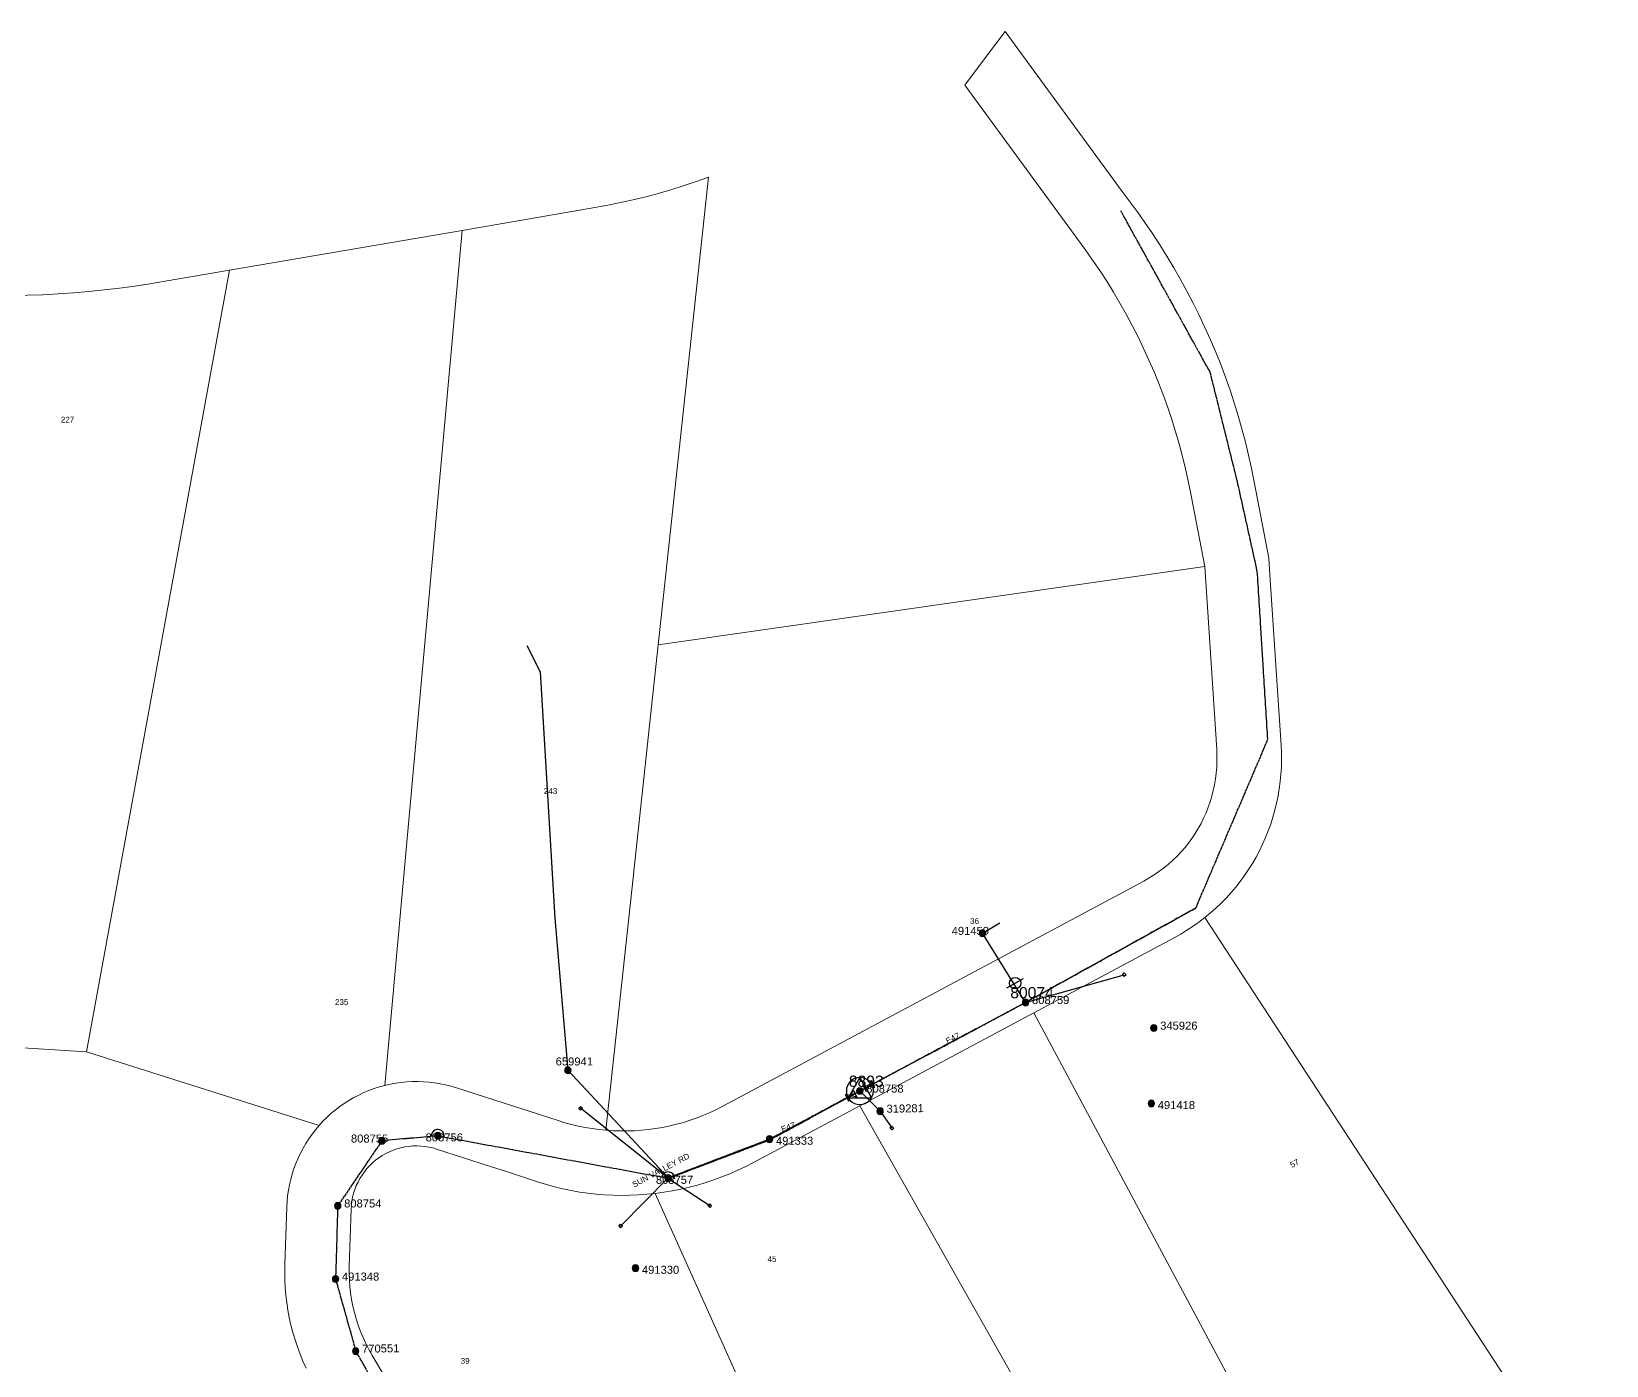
# Model space of a CAD drawing. Header units: metres. Extents: x 275581 to 277562, y 6265937 to 6267965.
# Drawn here: x 276994.9 to 277486.8, y 6267195.5 to 6267612.1 of the extents above; entities that cross this region are included whole.
import ezdxf
from ezdxf.enums import TextEntityAlignment as Align

# ---------------------------------------------------------------- set-up
doc = ezdxf.new("R2010")
doc.units = ezdxf.units.M
doc.linetypes.add('Cable Exist OH', pattern=[1, 1, 0])
doc.layers.get('0').update_dxf_attribs({"color": 6})
doc.layers.add('Cadastre Land Parcels_SP_EXT', color=9, linetype='Continuous', lineweight=5)
doc.layers.add('Cadastre Roads_SP_EXT', color=9, linetype='Continuous', lineweight=5)
for name, color, linetype in [('Equip_LV_EXT', 7, 'Continuous'), ('Equip_SP_HV_EXT', 7, 'Continuous'), ('Mains_HV_EXT', 7, 'Continuous'), ('Mains_LV_EXT', 7, 'Continuous'), ('Services_SP_EXT', 7, 'Continuous'), ('Sub_SP_TR_HV_LV_EXT', 7, 'Continuous'), ('SupportsOH_SP_TR_HV_LV_SL_EXT', 7, 'Continuous')]:
    doc.layers.add(name, color=color, linetype=linetype)
doc.styles.add('HVSW_LABEL', font='arial.ttf')
doc.styles.add('POLE_LABEL', font='arial.ttf')
doc.styles.get("Standard").update_dxf_attribs({"font": 'arial.ttf'})

# ---------------------------------------------------------------- blocks, each defined once
blk = doc.blocks.new('SUB_POLE_EXT')
blk.add_wipeout([(0, 4.22), (0.42, 4.2), (0.83, 4.14), (1.21, 4.05), (1.62, 3.9), (1.99, 3.72), (2.35, 3.51), (2.68, 3.26), (2.99, 2.99), (3.28, 2.66), (3.52, 2.34), (3.76, 1.92), (3.9, 1.62), (4.04, 1.23), (4.18, 0.63), (4.22, 0), (4.18, -0.61), (4.06, -1.15), (3.9, -1.62), (3.58, -2.24), (3.22, -2.73), (2.97, -3.01), (2.68, -3.26), (2.36, -3.5), (2, -3.72), (1.64, -3.89), (1.25, -4.03), (0.82, -4.14), (0.42, -4.2), (0, -4.22), (-0.41, -4.2), (-0.8, -4.15), (-1.21, -4.05), (-1.62, -3.9), (-1.99, -3.73), (-2.35, -3.51), (-2.68, -3.26), (-2.96, -3.02), (-3.23, -2.72), (-3.51, -2.35), (-3.71, -2.01), (-3.91, -1.6), (-4.05, -1.21), (-4.16, -0.76), (-4.22, -0.14), (-4.21, 0.39), (-4.14, 0.83), (-4.03, 1.27), (-3.9, 1.63), (-3.71, 2.02), (-3.5, 2.37), (-3.28, 2.67), (-2.99, 2.99), (-2.68, 3.27), (-2.33, 3.52), (-1.98, 3.73), (-1.63, 3.9), (-1.2, 4.05), (-0.78, 4.15), (-0.4, 4.21)])
blk.add_line((2.16, 0.48), (2.16, 0.48, 0))
blk.add_lwpolyline([(-4.22, 0, 1), (4.22, 0, 1)], format="xyb", close=True)
blk.add_lwpolyline([(2.14, 0.52), (0, 4.22), (-3.66, -2.11), (3.66, -2.11)], close=True)
for tag, height, flags, p in [('STREET_CODE', 0.2, 9, (1.5, 0)), ('ASSET_NUM', 3.5, 8, (2, 2)), ('CONSTRUCTED_VOLTAGE', 0.2, 9, (1.5, -0.2)), ('OPERATING_VOLTAGE', 0.2, 9, (1.5, -0.6)), ('OPERATED_BY', 0.2, 9, (1.5, -0.8)), ('ORIENTATION', 0.2, 9, (1.5, -1.2)), ('OWNED_BY', 0.2, 9, (1.5, -1.4)), ('SECONDARY_VOLTAGE', 0.2, 9, (1.5, -1.6)), ('STATE', 0.2, 9, (1.5, -1.8)), ('SUBSTATION_TYPE', 0.2, 9, (1.5, -2)), ('STREETNAME', 0.2, 9, (1.5, -2.8)), ('SUBURB', 0.2, 9, (1.5, -3)), ('Z', 0.2, 1, (1.5, -3.4)), ('NO_PHASES', 0.2, 9, (1.5, -0.4)), ('MAINTAINED_BY', 0.2, 9, (1.5, -1)), ('USAGE', 0.2, 9, (1.5, -2.2)), ('LEGEND', 0.2, 9, (1.5, -2.4)), ('LOCATION', 0.2, 9, (1.5, -2.6)), ('NOTES', 0.2, 9, (1.5, -3.2))]:
    blk.add_attdef(tag, text='', height=height, dxfattribs=dict(flags=flags)).set_placement(p, align=Align.MIDDLE_LEFT)
blk = doc.blocks.new('LV_OH_LINKS_DISTFUSE_EXT')
for p, q in [((0, 0), (0.96, 0)), ((3.84, 0), (4.8, 0))]:
    blk.add_line(p, q)
blk.add_lwpolyline([(3.84, -1.2), (3.84, 1.2), (0.96, -1.2), (0.96, 1.2)], close=True)
at = {"flags": 9}
for tag, p in [('ACTUAL_STATUS', (0, 0)), ('CONSTRUCTED_VOLTAGE', (0, -0.2)), ('OPERATING_VOLTAGE', (0, -0.6)), ('ORIENTATION', (0, -0.8)), ('OWNED_BY', (0, -1)), ('STATE', (0, -1.2)), ('SWITCH_TYPE', (0, -1.4)), ('NO_PHASES', (0, -0.4)), ('USAGE', (0, -1.6)), ('NOTES', (0, -1.8))]:
    blk.add_attdef(tag, text='', height=0.2, dxfattribs=at).set_placement(p, align=Align.MIDDLE_LEFT)
at = {"flags": 1}
blk.add_attdef('Z', (0, 0), '', height=0.2, dxfattribs=at)
blk = doc.blocks.new('CCP_EXT')
blk.add_wipeout([(0, 0.57), (0.57, 0), (0, -0.57), (-0.57, 0)])
blk.add_lwpolyline([(-0.57, 0), (0, 0.57), (0.57, 0), (0, -0.57), (-0.57, 0)])
at = {"flags": 1}
blk.add_attdef('Z', (0, 0), '', height=0.2, dxfattribs=at)
at = {"flags": 9}
for tag, p in [('CCP_TYPE', (0, 0)), ('CONSTRUCTED_VOLTAGE', (0, -0.2)), ('OPERATING_VOLTAGE', (0, -0.6)), ('ORIENTATION', (0, -0.8)), ('OWNED_BY', (0, -1)), ('STATE', (0, -1.8)), ('NO_PHASES', (0, -0.4)), ('USAGE', (0, -1.2)), ('LEGEND', (0, -1.4)), ('LIFE_SUPPORT', (0, -1.6)), ('NOTES', (0, -2))]:
    blk.add_attdef(tag, text='', height=0.2, dxfattribs=at).set_placement(p, align=Align.MIDDLE_LEFT)
blk = doc.blocks.new('POLE_EXT')
blk.add_hatch(color=256).paths.add_polyline_path([(-1, 0, 1), (1, 0, 1)])
blk.add_lwpolyline([(-1, 0, 1), (1, 0, 1)], format="xyb", close=True)
for tag, height, flags, p in [('pNumber', 2.5, 8, (-17.84, 2.07)), ('OWNED_BY', 0.2, 9, (1.35, -0.4)), ('SPECIAL_USE', 0.2, 9, (1.35, -0.8)), ('STATE', 0.2, 9, (1.35, -1)), ('cLV', 0.2, 9, (1.35, -1.4)), ('hDepth', 0.2, 9, (1.35, -1.6)), ('hDia', 0.2, 9, (1.35, -1.8)), ('cHV', 0.2, 9, (1.35, -2)), ('cLinedev', 0.2, 9, (1.35, -3.4)), ('pExisting', 0.2, 9, (1.35, -3.8)), ('pFooting', 0.2, 9, (1.35, -4.4)), ('pNew', 0.2, 9, (1.35, -4.6)), ('pRelocate', 0.2, 9, (1.35, -5)), ('PARENT', 0.2, 9, (1.35, -0.6)), ('USAGE', 0.2, 9, (1.35, -1.2)), ('LBRACKET', 0.2, 9, (1.35, -2.2)), ('LExisting', 0.2, 9, (1.35, -2.4)), ('LANTNUMBER', 0.2, 9, (1.35, -2.6)), ('LOther', 0.2, 9, (1.35, -2.8)), ('LRemove', 0.2, 9, (1.35, -3)), ('LEGEND', 0.2, 9, (1.35, -3.2)), ('LOCATION', 0.2, 9, (1.35, -3.6)), ('PFNUMBER', 0.2, 9, (1.35, -4)), ('NEWPFNUMBER', 0.2, 9, (1.35, -4.2)), ('pRemove', 0.2, 9, (1.35, -5.2)), ('pReplace', 0.2, 9, (1.35, -5.4)), ('pStay', 0.2, 9, (1.35, -5.6)), ('pType', 0.2, 9, (1.35, -5.8)), ('cspan', 0.2, 9, (1.35, -6)), ('STREETNAME', 0.2, 9, (1.35, -6.2)), ('SUBURB', 0.2, 9, (1.35, -6.4)), ('OPERATED_BY', 0.2, 9, (1.36, -7.01)), ('NOTES', 0.2, 9, (1.35, -6.6)), ('MAINTAINED_BY', 0.2, 9, (1.36, -6.81))]:
    blk.add_attdef(tag, text='', height=height, dxfattribs=dict(flags=flags)).set_placement(p, align=Align.MIDDLE_LEFT)
at = {"style": 'POLE_LABEL'}
for tag, height, flags, p in [('STRUCTURE_PLANT_NUMBER', 0.2, 9, (1.35, 0.03)), ('ASSET_NUM', 2.5, 8, (2, 2)), ('STREET_CODE', 0.2, 9, (1.35, -0.2))]:
    blk.add_attdef(tag, text='', height=height, dxfattribs=dict(at, flags=flags)).set_placement(p, align=Align.MIDDLE_LEFT)
at = {"flags": 1}
blk.add_attdef('Z', (1.35, -7.33), '', height=0.2, dxfattribs=at)
blk = doc.blocks.new('HV_ABS_CLOSED_EXT')
blk.add_line((-3, 6.87), (3, 6.87))
blk.add_circle((0, 6.87), 1.8)
at = {"flags": 1}
blk.add_attdef('Z', (0, 0), '', height=0.2, dxfattribs=at)
at = {"style": 'HVSW_LABEL'}
for tag, height, flags, p in [('ASSET_NUM', 3.5, 8, (2, 2)), ('STREET_CODE', 0.2, 9, (0, -0.2))]:
    blk.add_attdef(tag, text='', height=height, dxfattribs=dict(at, flags=flags)).set_placement(p, align=Align.MIDDLE_LEFT)
at = {"flags": 9}
for tag, p in [('ACTUAL_STATUS', (0, -0.4)), ('CONSTRUCTED_VOLTAGE', (0, -0.6)), ('OPERATING_VOLTAGE', (0, -1)), ('ORIENTATION', (0, -1.2)), ('OWNED_BY', (0, -1.4)), ('STATE', (0, -1.6)), ('SWITCH_TYPE', (0, -1.8)), ('STREETNAME', (0, -2.6)), ('SUBURB', (0, -2.8)), ('NO_PHASES', (0, -0.8)), ('USAGE', (0, -2)), ('LEGEND', (0, -2.2)), ('LOCATION', (0, -2.4)), ('NOTES', (0, -3))]:
    blk.add_attdef(tag, text='', height=0.2, dxfattribs=at).set_placement(p, align=Align.MIDDLE_LEFT)
blk = doc.blocks.new('End Shackle_EXT')
blk.add_wipeout([(0, 0.25), (1.81, 0.25), (1.82, -0.25), (0, -0.25)])
blk.add_line((1.81, -1), (1.81, 1))
at = {"flags": 1}
blk.add_attdef('Z', (0, 0), '', height=0.2, dxfattribs=at)
at = {"flags": 9}
for tag, p in [('CONNECTOR_TYPE', (0, 0)), ('CONSTRUCTED_VOLTAGE', (0, -0.2)), ('OPERATING_VOLTAGE', (0, -0.6)), ('ORIENTATION', (0, -0.8)), ('OWNED_BY', (0, -1)), ('STATE', (0, -1.2)), ('NO_PHASES', (0, -0.4)), ('USAGE', (0, -1.4)), ('NOTES', (0, -1.6))]:
    blk.add_attdef(tag, text='', height=0.2, dxfattribs=at).set_placement(p, align=Align.MIDDLE_LEFT)

msp = doc.modelspace()

# ---------------------------------------------------------------- linework, layer by layer
at = {"layer": 'Cadastre Land Parcels_SP_EXT', "linetype": 'Continuous'}
for points in [[(277190.62, 6267420.54), (277190.94, 6267423.38), (277206.35, 6267566.64), (277202.57, 6267565.25), (277198.77, 6267563.96), (277194.94, 6267562.75), (277191.09, 6267561.63), (277187.21, 6267560.58), (277183.31, 6267559.62), (277179.4, 6267558.75), (277175.46, 6267557.95), (277171.47, 6267557.2), (277129.43, 6267550), (277105.28, 6267283), (277106.98, 6267283.39), (277108.69, 6267283.7), (277110.42, 6267283.94), (277112.15, 6267284.11), (277113.89, 6267284.2), (277115.63, 6267284.21), (277117.38, 6267284.15), (277119.11, 6267284.02), (277120.84, 6267283.81), (277122.56, 6267283.53), (277124.27, 6267283.17), (277125.95, 6267282.74), (277127.62, 6267282.24), (277159.42, 6267271.99), (277161.5, 6267271.35), (277163.6, 6267270.79), (277165.72, 6267270.29), (277167.86, 6267269.87), (277170, 6267269.51), (277172.16, 6267269.23), (277174.33, 6267269.01), (277182.81, 6267347.76), (277183.14, 6267350.84), (277190.62, 6267420.54)], [(277105.28, 6267283), (277129.43, 6267550), (277056.72, 6267537.54), (277012.12, 6267293.49), (277084.75, 6267270.52), (277085.95, 6267271.78), (277087.18, 6267273.01), (277088.47, 6267274.19), (277089.8, 6267275.31), (277091.19, 6267276.37), (277092.61, 6267277.37), (277094.08, 6267278.3), (277095.59, 6267279.18), (277097.13, 6267279.99), (277098.7, 6267280.73), (277100.31, 6267281.4), (277101.94, 6267282.01), (277103.6, 6267282.54), (277105.28, 6267283)], [(277012.12, 6267293.49), (277056.72, 6267537.54), (277036.67, 6267534.09), (277031.92, 6267533.27), (277027.17, 6267532.57), (277022.4, 6267531.94), (277017.62, 6267531.38), (277012.84, 6267530.9), (277008.05, 6267530.49), (277003.25, 6267530.16), (276998.45, 6267529.9), (276993.65, 6267529.73), (276988.84, 6267529.62), (276984.03, 6267529.59), (276979.22, 6267529.62), (276902.59, 6267300.51), (276993.86, 6267294.66), (277012.12, 6267293.49)], [(277486.85, 6267143.4), (277361.37, 6267335.39), (277359.57, 6267334), (277357.71, 6267332.69), (277355.8, 6267331.44), (277353.85, 6267330.25), (277351.84, 6267329.12), (277308.01, 6267305.66), (277467.27, 6267007.89), (277483.74, 6267122.15), (277486.85, 6267143.4)]]:
    msp.add_lwpolyline(points, close=True, dxfattribs=at)
for points in [[(277080.68, 6267194.72), (277079.7, 6267196.89), (277078.8, 6267199.09), (277077.98, 6267201.33), (277077.23, 6267203.58), (277076.56, 6267205.87), (277075.97, 6267208.17), (277075.45, 6267210.49), (277075.02, 6267212.83), (277074.66, 6267215.18), (277074.38, 6267217.54), (277074.18, 6267219.91), (277074.07, 6267222.29), (277074.03, 6267224.67), (277074.07, 6267227.08), (277074.66, 6267245.01), (277074.75, 6267246.76), (277074.92, 6267248.5), (277075.16, 6267250.23), (277075.48, 6267251.95), (277075.88, 6267253.65), (277076.34, 6267255.34), (277076.88, 6267257), (277077.49, 6267258.64), (277078.17, 6267260.25), (277078.92, 6267261.83), (277079.74, 6267263.38), (277080.62, 6267264.89), (277081.57, 6267266.35), (277082.57, 6267267.78), (277083.64, 6267269.17), (277084.75, 6267270.52), (277012.12, 6267293.49), (277012.12, 6267293.49), (276993.86, 6267294.66)], [(277278.85, 6267050.99), (277189.74, 6267249.27), (277189.74, 6267249.27), (277187.1, 6267249), (277184.47, 6267248.79), (277181.83, 6267248.67), (277179.19, 6267248.63), (277176.56, 6267248.68), (277173.92, 6267248.81), (277171.29, 6267249.02), (277168.67, 6267249.31), (277166.05, 6267249.68), (277163.46, 6267250.14), (277160.87, 6267250.68), (277158.31, 6267251.3), (277155.76, 6267252), (277153.24, 6267252.82), (277143.01, 6267256.17), (277138.33, 6267257.67), (277121.44, 6267263.12), (277120.23, 6267263.47), (277119, 6267263.75), (277117.76, 6267263.94), (277116.51, 6267264.07), (277115.25, 6267264.11), (277113.99, 6267264.08), (277112.74, 6267263.96), (277111.49, 6267263.77), (277110.26, 6267263.51), (277109.05, 6267263.17), (277107.86, 6267262.75), (277106.7, 6267262.27), (277105.57, 6267261.71), (277104.47, 6267261.08), (277103.42, 6267260.39), (277102.42, 6267259.63), (277101.46, 6267258.82), (277100.55, 6267257.94), (277099.7, 6267257.01), (277098.91, 6267256.04), (277098.18, 6267255.01), (277097.51, 6267253.94), (277096.91, 6267252.83), (277096.38, 6267251.69), (277095.93, 6267250.52), (277095.54, 6267249.32), (277095.23, 6267248.1), (277095, 6267246.86), (277094.84, 6267245.61), (277094.76, 6267244.35), (277094.18, 6267226.44), (277094.15, 6267224.37), (277094.21, 6267222.3), (277094.36, 6267220.23), (277094.58, 6267218.17), (277094.89, 6267216.12), (277095.29, 6267214.09), (277095.76, 6267212.07), (277096.32, 6267210.07), (277096.96, 6267208.1), (277097.68, 6267206.16), (277098.48, 6267204.24), (277099.35, 6267202.36), (277100.3, 6267200.52), (277101.33, 6267198.68), (277126.58, 6267156.3)]]:
    msp.add_lwpolyline(points, dxfattribs=at)
at = {"layer": 'Mains_HV_EXT', "linetype": 'Cable Exist OH'}
msp.add_lwpolyline([(277121.86, 6267267.26), (277104.35, 6267265.66), (277090.57, 6267245.38), (277089.89, 6267222.55), (277096.25, 6267199.92), (277114.39, 6267168.22), (277137.03, 6267131.28)], dxfattribs=at)
at = {"layer": 'Mains_HV_EXT', "linetype": 'Continuous'}
for points in [[(277123.82, 6267266.88, 1.154507), (277119.87, 6267267.07)], [(277195.64, 6267254.71, 0.762077), (277191.8, 6267254.36)]]:
    msp.add_lwpolyline(points, format="xyb", dxfattribs=at)
at = {"layer": 'Services_SP_EXT'}
msp.add_lwpolyline([(277305.42, 6267308.9), (277291.97, 6267330.5), (277297.39, 6267333.81)], dxfattribs=at)

# ---------------------------------------------------------------- block references
at = {"layer": 'Equip_SP_HV_EXT'}
ref = msp.add_blockref('HV_ABS_CLOSED_EXT', (277305.42, 6267308.9), dxfattribs=dict(at, rotation=28.50240702542802))
ref.add_attrib('ASSET_NUM', '80074', dxfattribs={"layer": '0', "height": 3.5, "style": 'HVSW_LABEL'}).set_placement((277307.42, 6267309.15), align=Align.BOTTOM_CENTER)
at = {"layer": 'Sub_SP_TR_HV_LV_EXT'}
ref = msp.add_blockref('SUB_POLE_EXT', (277253.65, 6267281.25), dxfattribs=at)
ref.add_attrib('ASSET_NUM', '8893', dxfattribs={"layer": '0', "height": 3.5}).set_placement((277255.65, 6267281.5), align=Align.BOTTOM_CENTER)
at = {"layer": 'SupportsOH_SP_TR_HV_LV_SL_EXT'}
ref = msp.add_blockref('POLE_EXT', (277291.97, 6267330.5), dxfattribs=at)
ref.add_attrib('ASSET_NUM', '491459', dxfattribs={"layer": '0', "height": 2.5, "style": 'POLE_LABEL'}).set_placement((277293.98, 6267331.25), align=Align.MIDDLE_RIGHT)
ref = msp.add_blockref('POLE_EXT', (277305.42, 6267308.9), dxfattribs=at)
ref.add_attrib('ASSET_NUM', '808759', dxfattribs={"layer": '0', "height": 2.5, "style": 'POLE_LABEL'}).set_placement((277307.42, 6267309.65), align=Align.MIDDLE_LEFT)
ref = msp.add_blockref('POLE_EXT', (277345.45, 6267300.91), dxfattribs=at)
ref.add_attrib('ASSET_NUM', '345926', dxfattribs={"layer": '0', "height": 2.5, "style": 'POLE_LABEL'}).set_placement((277347.45, 6267301.66), align=Align.MIDDLE_LEFT)
ref = msp.add_blockref('POLE_EXT', (277162.47, 6267287.72), dxfattribs=at)
ref.add_attrib('ASSET_NUM', '659941', dxfattribs={"layer": '0', "height": 2.5, "style": 'POLE_LABEL'}).set_placement((277164.47, 6267288.47), align=Align.BOTTOM_CENTER)
ref = msp.add_blockref('POLE_EXT', (277344.68, 6267277.35), dxfattribs=at)
ref.add_attrib('ASSET_NUM', '491418', dxfattribs={"layer": '0', "height": 2.5, "style": 'POLE_LABEL'}).set_placement((277346.68, 6267278.1), align=Align.TOP_LEFT)
ref = msp.add_blockref('POLE_EXT', (277104.35, 6267265.66), dxfattribs=at)
ref.add_attrib('ASSET_NUM', '808755', dxfattribs={"layer": '0', "height": 2.5, "rotation": 0.0382, "style": 'POLE_LABEL'}).set_placement((277106.35, 6267266.41), align=Align.MIDDLE_RIGHT)
ref = msp.add_blockref('POLE_EXT', (277121.86, 6267267.26), dxfattribs=at)
ref.add_attrib('ASSET_NUM', '808756', dxfattribs={"layer": '0', "height": 2.5, "rotation": 0.0573, "style": 'POLE_LABEL'}).set_placement((277123.86, 6267268.01), align=Align.TOP_CENTER)
ref = msp.add_blockref('POLE_EXT', (277225.44, 6267266.21), dxfattribs=at)
ref.add_attrib('ASSET_NUM', '491333', dxfattribs={"layer": '0', "height": 2.5, "style": 'POLE_LABEL'}).set_placement((277227.44, 6267266.96), align=Align.TOP_LEFT)
ref = msp.add_blockref('POLE_EXT', (277090.57, 6267245.38), dxfattribs=at)
ref.add_attrib('ASSET_NUM', '808754', dxfattribs={"layer": '0', "height": 2.5, "style": 'POLE_LABEL'}).set_placement((277092.57, 6267246.13), align=Align.MIDDLE_LEFT)
ref = msp.add_blockref('POLE_EXT', (277183.58, 6267225.92), dxfattribs=at)
ref.add_attrib('ASSET_NUM', '491330', dxfattribs={"layer": '0', "height": 2.5, "style": 'POLE_LABEL'}).set_placement((277185.58, 6267226.67), align=Align.TOP_LEFT)
ref = msp.add_blockref('POLE_EXT', (277089.89, 6267222.55), dxfattribs=at)
ref.add_attrib('ASSET_NUM', '491348', dxfattribs={"layer": '0', "height": 2.5, "style": 'POLE_LABEL'}).set_placement((277091.89, 6267223.3), align=Align.MIDDLE_LEFT)
ref = msp.add_blockref('POLE_EXT', (277096.17, 6267199.99), dxfattribs=at)
ref.add_attrib('ASSET_NUM', '770551', dxfattribs={"layer": '0', "height": 2.5, "rotation": 1, "style": 'POLE_LABEL'}).set_placement((277098.17, 6267200.74), align=Align.MIDDLE_LEFT)

# ---------------------------------------------------------------- texts
at = {"layer": 'Cadastre Land Parcels_SP_EXT'}
for s, p in [('227', (277004.08, 6267489.97)), ('243', (277154.94, 6267374.03)), ('36', (277288.07, 6267333.4)), ('235', (277089.72, 6267308.15)), ('45', (277224.81, 6267227.86)), ('39', (277128.98, 6267196.08))]:
    msp.add_text(s, height=1.8, dxfattribs=at).set_placement(p)
msp.add_text('57', height=1.8, rotation=28.1527, dxfattribs=at).set_placement((277388.6, 6267257.2))
at = {"layer": 'Cadastre Roads_SP_EXT'}
msp.add_text('SUN VALLEY RD', height=1.8, rotation=27.9443, dxfattribs=at).set_placement((277183.14, 6267251.08))
at = {"layer": 'Mains_LV_EXT'}
for rotation, p in [(28.1068, (277281.09, 6267295.9)), (20.9521, (277229.48, 6267268.36))]:
    msp.add_text('E47', height=1.8, rotation=rotation, dxfattribs=at).set_placement(p)

# ---------------------------------------------------------------- next in the draw order: linework, layer by layer
at = {"layer": 'Cadastre Land Parcels_SP_EXT', "linetype": 'Continuous'}
for points in [[(277174.33, 6267269.01), (277176.55, 6267268.85), (277178.77, 6267268.77), (277181, 6267268.77), (277183.23, 6267268.84), (277185.45, 6267268.98), (277187.67, 6267269.2), (277189.87, 6267269.5), (277192.07, 6267269.87), (277194.25, 6267270.32), (277196.42, 6267270.84), (277198.56, 6267271.44), (277200.69, 6267272.11), (277202.79, 6267272.85), (277204.86, 6267273.67), (277206.91, 6267274.55), (277208.92, 6267275.5), (277210.9, 6267276.56), (277342.34, 6267346.82), (277343.98, 6267347.77), (277345.54, 6267348.74), (277347.05, 6267349.77), (277348.52, 6267350.86), (277349.94, 6267352.02), (277351.31, 6267353.24), (277352.63, 6267354.51), (277353.9, 6267355.84), (277355.1, 6267357.22), (277356.25, 6267358.65), (277357.33, 6267360.13), (277358.35, 6267361.65), (277359.31, 6267363.21), (277360.2, 6267364.82), (277361.02, 6267366.45), (277361.77, 6267368.13), (277362.45, 6267369.83), (277363.05, 6267371.56), (277363.59, 6267373.31), (277364.04, 6267375.09), (277364.43, 6267376.88), (277364.73, 6267378.69), (277364.96, 6267380.5), (277365.11, 6267382.33), (277365.19, 6267384.16), (277365.18, 6267386), (277365.11, 6267387.86), (277361.38, 6267445.08), (277190.62, 6267420.54), (277183.14, 6267350.84), (277182.81, 6267347.76), (277174.33, 6267269.01)], [(277467.27, 6267007.89), (277308.01, 6267305.66), (277253.69, 6267276.64), (277395.17, 6267026.47), (277431.02, 6266961.98), (277459.82, 6266956.16), (277467.27, 6267007.89)], [(277395.17, 6267026.47), (277253.69, 6267276.64), (277220.38, 6267258.88), (277217.99, 6267257.65), (277215.55, 6267256.5), (277213.09, 6267255.42), (277210.59, 6267254.41), (277208.06, 6267253.49), (277205.5, 6267252.64), (277202.92, 6267251.88), (277200.32, 6267251.2), (277197.69, 6267250.59), (277195.05, 6267250.07), (277192.4, 6267249.64), (277189.74, 6267249.27), (277278.85, 6267050.99), (277395.17, 6267026.47)]]:
    msp.add_lwpolyline(points, close=True, dxfattribs=at)
at = {"layer": 'Mains_HV_EXT', "linetype": 'Cable Exist OH'}
msp.add_lwpolyline([(277253.54, 6267281.19), (277305.38, 6267308.88)], dxfattribs=at)
at = {"layer": 'Mains_LV_EXT', "linetype": 'Cable Exist OH'}
msp.add_lwpolyline([(277305.42, 6267308.9), (277253.65, 6267281.25)], dxfattribs=at)

# ---------------------------------------------------------------- next in the draw order: block references
at = {"layer": 'Equip_LV_EXT'}
for p, rotation in [((277252.99, 6267280.86), 207.1399175061739), ((277254.33, 6267281.61), 28.10675970343249)]:
    msp.add_blockref('LV_OH_LINKS_DISTFUSE_EXT', p, dxfattribs=dict(at, rotation=rotation))
at = {"layer": 'Services_SP_EXT'}
for p in [(277166.43, 6267275.87), (277178.92, 6267239.05)]:
    msp.add_blockref('CCP_EXT', p, dxfattribs=at)
at = {"layer": 'SupportsOH_SP_TR_HV_LV_SL_EXT'}
ref = msp.add_blockref('POLE_EXT', (277253.65, 6267281.25), dxfattribs=at)
ref.add_attrib('ASSET_NUM', '808758', dxfattribs={"layer": '0', "height": 2.5, "style": 'POLE_LABEL'}).set_placement((277255.65, 6267282), align=Align.MIDDLE_LEFT)
ref = msp.add_blockref('POLE_EXT', (277259.97, 6267274.95), dxfattribs=at)
ref.add_attrib('ASSET_NUM', '319281', dxfattribs={"layer": '0', "height": 2.5, "rotation": 1, "style": 'POLE_LABEL'}).set_placement((277261.97, 6267275.7), align=Align.MIDDLE_LEFT)

# ---------------------------------------------------------------- next in the draw order: linework, layer by layer
at = {"layer": 'Services_SP_EXT'}
for points in [[(277149.65, 6267420.35), (277153.81, 6267412.14), (277158.33, 6267335.24), (277162.47, 6267287.72), (277193.75, 6267254.11)], [(277193.77, 6267254.01), (277166.43, 6267275.87)], [(277193.7, 6267254.05), (277178.92, 6267239.05)]]:
    msp.add_lwpolyline(points, dxfattribs=at)

# ---------------------------------------------------------------- next in the draw order: block references
for p in [(277336.23, 6267317.55), (277263.6, 6267269.7), (277206.77, 6267245.45)]:
    msp.add_blockref('CCP_EXT', p, dxfattribs=at)

# ---------------------------------------------------------------- next in the draw order: linework, layer by layer
at = {"layer": 'Cadastre Roads_SP_EXT', "linetype": 'Continuous'}
msp.add_lwpolyline([(277126.58, 6267156.3), (277101.33, 6267198.68), (277100.3, 6267200.52), (277099.35, 6267202.36), (277098.48, 6267204.24), (277097.68, 6267206.16), (277096.96, 6267208.1), (277096.32, 6267210.07), (277095.76, 6267212.07), (277095.29, 6267214.09), (277094.89, 6267216.12), (277094.58, 6267218.17), (277094.36, 6267220.23), (277094.21, 6267222.3), (277094.15, 6267224.37), (277094.18, 6267226.44), (277094.76, 6267244.35), (277094.84, 6267245.61), (277095, 6267246.86), (277095.23, 6267248.1), (277095.54, 6267249.32), (277095.93, 6267250.52), (277096.38, 6267251.69), (277096.91, 6267252.83), (277097.51, 6267253.94), (277098.18, 6267255.01), (277098.91, 6267256.04), (277099.7, 6267257.01), (277100.55, 6267257.94), (277101.46, 6267258.82), (277102.42, 6267259.63), (277103.42, 6267260.39), (277104.47, 6267261.08), (277105.57, 6267261.71), (277106.7, 6267262.27), (277107.86, 6267262.75), (277109.05, 6267263.17), (277110.26, 6267263.51), (277111.49, 6267263.77), (277112.74, 6267263.96), (277113.99, 6267264.08), (277115.25, 6267264.11), (277116.51, 6267264.07), (277117.76, 6267263.94), (277119, 6267263.75), (277120.23, 6267263.47), (277121.44, 6267263.12), (277138.33, 6267257.67), (277143.01, 6267256.17), (277153.24, 6267252.82), (277155.76, 6267252), (277158.31, 6267251.3), (277160.87, 6267250.68), (277163.46, 6267250.14), (277166.05, 6267249.68), (277168.67, 6267249.31), (277171.29, 6267249.02), (277173.92, 6267248.81), (277176.56, 6267248.68), (277179.19, 6267248.63), (277181.83, 6267248.67), (277184.47, 6267248.79), (277187.1, 6267249), (277189.74, 6267249.27), (277192.4, 6267249.64), (277195.05, 6267250.07), (277197.69, 6267250.59), (277200.32, 6267251.2), (277202.92, 6267251.88), (277205.5, 6267252.64), (277208.06, 6267253.49), (277210.59, 6267254.41), (277213.09, 6267255.42), (277215.55, 6267256.5), (277217.99, 6267257.65), (277220.38, 6267258.88), (277253.69, 6267276.64), (277308.01, 6267305.66), (277351.84, 6267329.12), (277353.85, 6267330.25), (277355.8, 6267331.44), (277357.71, 6267332.69), (277359.57, 6267334), (277361.37, 6267335.39), (277363.12, 6267336.83), (277364.82, 6267338.33), (277366.46, 6267339.89), (277368.05, 6267341.51), (277369.57, 6267343.19), (277371.04, 6267344.91), (277372.44, 6267346.69), (277373.78, 6267348.52), (277375.05, 6267350.4), (277376.25, 6267352.32), (277377.39, 6267354.28), (277378.45, 6267356.28), (277379.45, 6267358.32), (277380.37, 6267360.39), (277381.21, 6267362.49), (277381.98, 6267364.62), (277382.67, 6267366.78), (277383.29, 6267368.96), (277383.82, 6267371.16), (277384.28, 6267373.38), (277384.66, 6267375.61), (277384.96, 6267377.86), (277385.18, 6267380.12), (277385.31, 6267382.38), (277385.37, 6267384.64), (277385.35, 6267386.91), (277385.2, 6267389.2), (277381.7, 6267442.42), (277381.35, 6267447.65), (277376.83, 6267471.5), (277375.97, 6267475.65), (277375.05, 6267479.79), (277374.05, 6267483.9), (277372.97, 6267488), (277371.82, 6267492.07), (277370.58, 6267496.12), (277369.27, 6267500.14), (277367.86, 6267504.15), (277366.35, 6267508.1), (277364.78, 6267511.99), (277363.14, 6267515.85), (277361.42, 6267519.68), (277359.62, 6267523.48), (277357.76, 6267527.24), (277355.81, 6267530.96), (277353.8, 6267534.65), (277351.71, 6267538.29), (277349.55, 6267541.89), (277347.33, 6267545.45), (277345.03, 6267548.97), (277342.66, 6267552.44), (277340.23, 6267555.87), (277335.6, 6267562.18), (277335.6, 6267562.18), (277299.06, 6267612.09), (277293.22, 6267604.34), (277286.43, 6267595.32), (277324, 6267543.98), (277326.35, 6267540.71), (277328.59, 6267537.42), (277330.76, 6267534.08), (277332.86, 6267530.69), (277334.89, 6267527.26), (277336.84, 6267523.79), (277338.73, 6267520.27), (277340.54, 6267516.72), (277342.27, 6267513.13), (277343.93, 6267509.51), (277345.52, 6267505.85), (277347.02, 6267502.16), (277348.45, 6267498.44), (277349.8, 6267494.69), (277351.08, 6267490.92), (277352.27, 6267487.11), (277353.38, 6267483.29), (277354.42, 6267479.43), (277355.37, 6267475.56), (277356.24, 6267471.68), (277357.07, 6267467.77), (277361.38, 6267445.08), (277365.11, 6267387.86), (277365.18, 6267386), (277365.19, 6267384.16), (277365.11, 6267382.33), (277364.96, 6267380.5), (277364.73, 6267378.69), (277364.43, 6267376.88), (277364.04, 6267375.09), (277363.59, 6267373.31), (277363.05, 6267371.56), (277362.45, 6267369.83), (277361.77, 6267368.13), (277361.02, 6267366.45), (277360.2, 6267364.82), (277359.31, 6267363.21), (277358.35, 6267361.65), (277357.33, 6267360.13), (277356.25, 6267358.65), (277355.1, 6267357.22), (277353.9, 6267355.84), (277352.63, 6267354.51), (277351.31, 6267353.24), (277349.94, 6267352.02), (277348.52, 6267350.86), (277347.05, 6267349.77), (277345.54, 6267348.74), (277343.98, 6267347.77), (277342.34, 6267346.82), (277210.9, 6267276.56), (277208.92, 6267275.5), (277206.91, 6267274.55), (277204.86, 6267273.67), (277202.79, 6267272.85), (277200.69, 6267272.11), (277198.56, 6267271.44), (277196.42, 6267270.84), (277194.25, 6267270.32), (277192.07, 6267269.87), (277189.87, 6267269.5), (277187.67, 6267269.2), (277185.45, 6267268.98), (277183.23, 6267268.84), (277181, 6267268.77), (277178.77, 6267268.77), (277176.55, 6267268.85), (277174.33, 6267269.01), (277172.16, 6267269.23), (277170, 6267269.51), (277167.86, 6267269.87), (277165.72, 6267270.29), (277163.6, 6267270.79), (277161.5, 6267271.35), (277159.42, 6267271.99), (277127.62, 6267282.24), (277125.95, 6267282.74), (277124.27, 6267283.17), (277122.56, 6267283.53), (277120.84, 6267283.81), (277119.11, 6267284.02), (277117.38, 6267284.15), (277115.63, 6267284.21), (277113.89, 6267284.2), (277112.15, 6267284.11), (277110.42, 6267283.94), (277108.69, 6267283.7), (277106.98, 6267283.39), (277105.28, 6267283), (277103.6, 6267282.54), (277101.94, 6267282.01), (277100.31, 6267281.4), (277098.7, 6267280.73), (277097.13, 6267279.99), (277095.59, 6267279.18), (277094.08, 6267278.3), (277092.61, 6267277.37), (277091.19, 6267276.37), (277089.8, 6267275.31), (277088.47, 6267274.19), (277087.18, 6267273.01), (277085.95, 6267271.78), (277084.75, 6267270.52), (277083.64, 6267269.17), (277082.57, 6267267.78), (277081.57, 6267266.35), (277080.62, 6267264.89), (277079.74, 6267263.38), (277078.92, 6267261.83), (277078.17, 6267260.25), (277077.49, 6267258.64), (277076.88, 6267257), (277076.34, 6267255.34), (277075.88, 6267253.65), (277075.48, 6267251.95), (277075.16, 6267250.23), (277074.92, 6267248.5), (277074.75, 6267246.76), (277074.66, 6267245.01), (277074.07, 6267227.08), (277074.03, 6267224.67), (277074.07, 6267222.29), (277074.18, 6267219.91), (277074.38, 6267217.54), (277074.66, 6267215.18), (277075.02, 6267212.83), (277075.45, 6267210.49), (277075.97, 6267208.17), (277076.56, 6267205.87), (277077.23, 6267203.58), (277077.98, 6267201.33), (277078.8, 6267199.09), (277079.7, 6267196.89), (277080.68, 6267194.72)], dxfattribs=at)
at = {"layer": 'Mains_HV_EXT', "linetype": 'Cable Exist OH'}
msp.add_lwpolyline([(277305.46, 6267308.93), (277358.57, 6267338.37), (277381.07, 6267391.01), (277377.78, 6267443.52), (277371.57, 6267471.54), (277363.09, 6267505.62), (277335.16, 6267556.08)], dxfattribs=at)
at = {"layer": 'Mains_LV_EXT', "linetype": 'Cable Exist OH'}
msp.add_lwpolyline([(277358.57, 6267338.37), (277305.42, 6267308.9)], dxfattribs=at)
at = {"layer": 'Services_SP_EXT'}
for points in [[(277305.42, 6267308.9), (277336.23, 6267317.55)], [(277253.65, 6267281.25), (277259.97, 6267274.95), (277263.6, 6267269.7)], [(277193.7, 6267254.05), (277206.77, 6267245.45)]]:
    msp.add_lwpolyline(points, dxfattribs=at)

# ---------------------------------------------------------------- next in the draw order: block references
at = {"layer": 'Mains_LV_EXT', "rotation": 21.47521218581563}
msp.add_blockref('End Shackle_EXT', (277193.77, 6267254.01), dxfattribs=at)

# ---------------------------------------------------------------- next in the draw order: linework, layer by layer
at = {"layer": 'Mains_HV_EXT', "linetype": 'Cable Exist OH'}
for points in [[(277193.8, 6267253.95), (277225.54, 6267266), (277253.62, 6267281.23)], [(277193.74, 6267253.93), (277121.91, 6267267.14)]]:
    msp.add_lwpolyline(points, dxfattribs=at)
at = {"layer": 'Mains_LV_EXT', "linetype": 'Cable Exist OH'}
msp.add_lwpolyline([(277253.65, 6267281.25), (277225.44, 6267266.21), (277193.7, 6267254.05)], dxfattribs=at)

# ---------------------------------------------------------------- next in the draw order: block references
at = {"layer": 'SupportsOH_SP_TR_HV_LV_SL_EXT'}
ref = msp.add_blockref('POLE_EXT', (277193.77, 6267254.01), dxfattribs=at)
ref.add_attrib('ASSET_NUM', '808757', dxfattribs={"layer": '0', "height": 2.5, "style": 'POLE_LABEL'}).set_placement((277195.77, 6267254.76), align=Align.TOP_CENTER)

doc.saveas('drawing.dxf')
